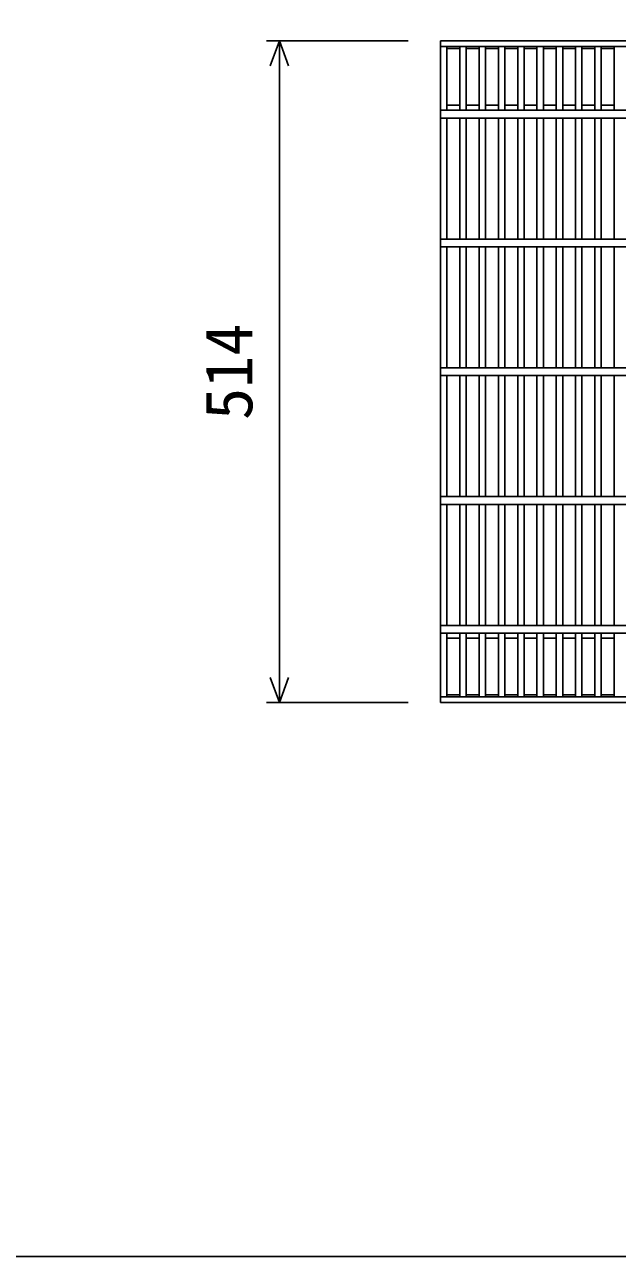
# Model space of a CAD drawing. Units: millimetres, scale not verified. Extents: x -12600 to 12600, y -8910 to 8910.
# Drawn here: x 152 to 612, y -6823 to -5867 of the extents above; entities that cross this region are included whole.
import ezdxf
from ezdxf.enums import TextEntityAlignment as Align

# ---------------------------------------------------------------- set-up
doc = ezdxf.new("R2010")
doc.units = ezdxf.units.MM
doc.header["$LTSCALE"] = 30
doc.layers.add('0-0_DIM', color=7, linetype='Continuous', lineweight=25)
doc.layers.add('0-2_HATCH', color=6, linetype='Continuous', lineweight=25)
doc.styles.add('ＭＳ ゴシック', font='')
doc.styles.get('ＭＳ ゴシック').set_extended_font_data('MS Gothic')

msp = doc.modelspace()

# ---------------------------------------------------------------- linework, layer by layer
at = {"layer": '0-0_DIM'}
for p, q in [((339.42, -5879.47), (449.42, -5879.47)), ((349.42, -6393.47), (349.42, -5879.47)), ((339.42, -6393.47), (449.42, -6393.47))]:
    msp.add_line(p, q, dxfattribs=at)
msp.add_lwpolyline([(-4631.52, -6823.43), (1868.48, -6823.43), (1868.48, -2823.43), (-4631.52, -2823.43)], close=True, dxfattribs=at)
for points in [[(342.33, -5898.93), (349.42, -5879.47), (356.5, -5898.93)], [(342.33, -6374.01), (349.42, -6393.47), (356.5, -6374.01)]]:
    msp.add_lwpolyline(points, dxfattribs=at)
at = {"layer": '0-2_HATCH'}
for p, q in [((474.42, -5879.47), (474.42, -6393.47)), ((988.42, -5879.47), (474.42, -5879.47)), ((988.42, -5883.97), (474.42, -5883.97)), ((479.42, -5883.97), (479.42, -5933.47)), ((489.39, -5885.47), (479.42, -5885.47)), ((489.39, -5883.97), (489.39, -5933.47)), ((494.39, -5883.97), (494.39, -5933.47)), ((504.36, -5885.47), (494.39, -5885.47)), ((504.36, -5883.97), (504.36, -5933.47)), ((509.36, -5883.97), (509.36, -5933.47)), ((519.33, -5885.47), (509.36, -5885.47)), ((519.33, -5883.97), (519.33, -5933.47)), ((524.33, -5883.97), (524.33, -5933.47)), ((534.3, -5885.47), (524.33, -5885.47)), ((534.3, -5883.97), (534.3, -5933.47)), ((539.3, -5883.97), (539.3, -5933.47)), ((549.27, -5885.47), (539.3, -5885.47)), ((549.27, -5883.97), (549.27, -5933.47)), ((554.27, -5883.97), (554.27, -5933.47)), ((564.24, -5885.47), (554.27, -5885.47)), ((564.24, -5883.97), (564.24, -5933.47)), ((569.24, -5883.97), (569.24, -5933.47)), ((579.21, -5885.47), (569.24, -5885.47)), ((579.21, -5883.97), (579.21, -5933.47)), ((584.21, -5883.97), (584.21, -5933.47)), ((594.18, -5885.47), (584.21, -5885.47)), ((594.18, -5883.97), (594.18, -5933.47)), ((599.18, -5883.97), (599.18, -5933.47)), ((609.15, -5885.47), (599.18, -5885.47)), ((609.15, -5883.97), (609.15, -5933.47)), ((489.39, -5929.47), (479.42, -5929.47)), ((504.36, -5929.47), (494.39, -5929.47)), ((519.33, -5929.47), (509.36, -5929.47)), ((534.3, -5929.47), (524.33, -5929.47)), ((549.27, -5929.47), (539.3, -5929.47)), ((564.24, -5929.47), (554.27, -5929.47)), ((579.21, -5929.47), (569.24, -5929.47)), ((594.18, -5929.47), (584.21, -5929.47)), ((609.15, -5929.47), (599.18, -5929.47)), ((988.42, -5933.47), (474.42, -5933.47)), ((474.42, -5939.47), (988.42, -5939.47)), ((479.42, -6033.47), (479.42, -5939.47)), ((489.39, -6033.47), (489.39, -5939.47)), ((494.39, -6033.47), (494.39, -5939.47)), ((504.36, -6033.47), (504.36, -5939.47)), ((509.36, -6033.47), (509.36, -5939.47)), ((519.33, -6033.47), (519.33, -5939.47)), ((524.33, -6033.47), (524.33, -5939.47)), ((534.3, -6033.47), (534.3, -5939.47)), ((539.3, -6033.47), (539.3, -5939.47)), ((549.27, -6033.47), (549.27, -5939.47)), ((554.27, -6033.47), (554.27, -5939.47)), ((564.24, -6033.47), (564.24, -5939.47)), ((569.24, -6033.47), (569.24, -5939.47)), ((579.21, -6033.47), (579.21, -5939.47)), ((584.21, -6033.47), (584.21, -5939.47)), ((594.18, -6033.47), (594.18, -5939.47)), ((599.18, -6033.47), (599.18, -5939.47)), ((609.15, -6033.47), (609.15, -5939.47)), ((988.42, -6033.47), (474.42, -6033.47)), ((474.42, -6039.47), (988.42, -6039.47)), ((479.42, -6133.47), (479.42, -6039.47)), ((489.39, -6133.47), (489.39, -6039.47)), ((494.39, -6133.47), (494.39, -6039.47)), ((504.36, -6133.47), (504.36, -6039.47)), ((509.36, -6133.47), (509.36, -6039.47)), ((519.33, -6133.47), (519.33, -6039.47)), ((524.33, -6133.47), (524.33, -6039.47)), ((534.3, -6133.47), (534.3, -6039.47)), ((539.3, -6133.47), (539.3, -6039.47)), ((549.27, -6133.47), (549.27, -6039.47)), ((554.27, -6133.47), (554.27, -6039.47)), ((564.24, -6133.47), (564.24, -6039.47)), ((569.24, -6133.47), (569.24, -6039.47)), ((579.21, -6133.47), (579.21, -6039.47)), ((584.21, -6133.47), (584.21, -6039.47)), ((594.18, -6133.47), (594.18, -6039.47)), ((599.18, -6133.47), (599.18, -6039.47)), ((609.15, -6133.47), (609.15, -6039.47)), ((988.42, -6133.47), (474.42, -6133.47)), ((474.42, -6139.47), (988.42, -6139.47)), ((479.42, -6233.47), (479.42, -6139.47)), ((489.39, -6233.47), (489.39, -6139.47)), ((494.39, -6233.47), (494.39, -6139.47)), ((504.36, -6233.47), (504.36, -6139.47)), ((509.36, -6233.47), (509.36, -6139.47)), ((519.33, -6233.47), (519.33, -6139.47)), ((524.33, -6233.47), (524.33, -6139.47)), ((534.3, -6233.47), (534.3, -6139.47)), ((539.3, -6233.47), (539.3, -6139.47)), ((549.27, -6233.47), (549.27, -6139.47)), ((554.27, -6233.47), (554.27, -6139.47)), ((564.24, -6233.47), (564.24, -6139.47)), ((569.24, -6233.47), (569.24, -6139.47)), ((579.21, -6233.47), (579.21, -6139.47)), ((584.21, -6233.47), (584.21, -6139.47)), ((594.18, -6233.47), (594.18, -6139.47)), ((599.18, -6233.47), (599.18, -6139.47)), ((609.15, -6233.47), (609.15, -6139.47)), ((988.42, -6233.47), (474.42, -6233.47)), ((474.42, -6239.47), (988.42, -6239.47)), ((479.42, -6333.47), (479.42, -6239.47)), ((489.39, -6333.47), (489.39, -6239.47)), ((494.39, -6333.47), (494.39, -6239.47)), ((504.36, -6333.47), (504.36, -6239.47)), ((509.36, -6333.47), (509.36, -6239.47)), ((519.33, -6333.47), (519.33, -6239.47)), ((524.33, -6333.47), (524.33, -6239.47)), ((534.3, -6333.47), (534.3, -6239.47)), ((539.3, -6333.47), (539.3, -6239.47)), ((549.27, -6333.47), (549.27, -6239.47)), ((554.27, -6333.47), (554.27, -6239.47)), ((564.24, -6333.47), (564.24, -6239.47)), ((569.24, -6333.47), (569.24, -6239.47)), ((579.21, -6333.47), (579.21, -6239.47)), ((584.21, -6333.47), (584.21, -6239.47)), ((594.18, -6333.47), (594.18, -6239.47)), ((599.18, -6333.47), (599.18, -6239.47)), ((609.15, -6333.47), (609.15, -6239.47)), ((988.42, -6333.47), (474.42, -6333.47)), ((474.42, -6339.47), (988.42, -6339.47)), ((479.42, -6388.97), (479.42, -6339.47)), ((489.39, -6388.97), (489.39, -6339.47)), ((494.39, -6388.97), (494.39, -6339.47)), ((504.36, -6388.97), (504.36, -6339.47)), ((509.36, -6388.97), (509.36, -6339.47)), ((519.33, -6388.97), (519.33, -6339.47)), ((524.33, -6388.97), (524.33, -6339.47)), ((534.3, -6388.97), (534.3, -6339.47)), ((539.3, -6388.97), (539.3, -6339.47)), ((549.27, -6388.97), (549.27, -6339.47)), ((554.27, -6388.97), (554.27, -6339.47)), ((564.24, -6388.97), (564.24, -6339.47)), ((569.24, -6388.97), (569.24, -6339.47)), ((579.21, -6388.97), (579.21, -6339.47)), ((584.21, -6388.97), (584.21, -6339.47)), ((594.18, -6388.97), (594.18, -6339.47)), ((599.18, -6388.97), (599.18, -6339.47)), ((609.15, -6388.97), (609.15, -6339.47)), ((489.39, -6343.47), (479.42, -6343.47)), ((504.36, -6343.47), (494.39, -6343.47)), ((519.33, -6343.47), (509.36, -6343.47)), ((534.3, -6343.47), (524.33, -6343.47)), ((549.27, -6343.47), (539.3, -6343.47)), ((564.24, -6343.47), (554.27, -6343.47)), ((579.21, -6343.47), (569.24, -6343.47)), ((594.18, -6343.47), (584.21, -6343.47)), ((609.15, -6343.47), (599.18, -6343.47)), ((988.42, -6388.97), (474.42, -6388.97)), ((489.39, -6387.47), (479.42, -6387.47)), ((504.36, -6387.47), (494.39, -6387.47)), ((519.33, -6387.47), (509.36, -6387.47)), ((534.3, -6387.47), (524.33, -6387.47)), ((549.27, -6387.47), (539.3, -6387.47)), ((564.24, -6387.47), (554.27, -6387.47)), ((579.21, -6387.47), (569.24, -6387.47)), ((594.18, -6387.47), (584.21, -6387.47)), ((609.15, -6387.47), (599.18, -6387.47)), ((988.42, -6393.47), (474.42, -6393.47))]:
    msp.add_line(p, q, dxfattribs=at)

# ---------------------------------------------------------------- texts
at = {"layer": '0-0_DIM', "style": 'ＭＳ ゴシック'}
msp.add_text('514', height=36.66, rotation=90, dxfattribs=at).set_placement((339.42, -6173.97), align=Align.BOTTOM_LEFT)

doc.saveas('drawing.dxf')
